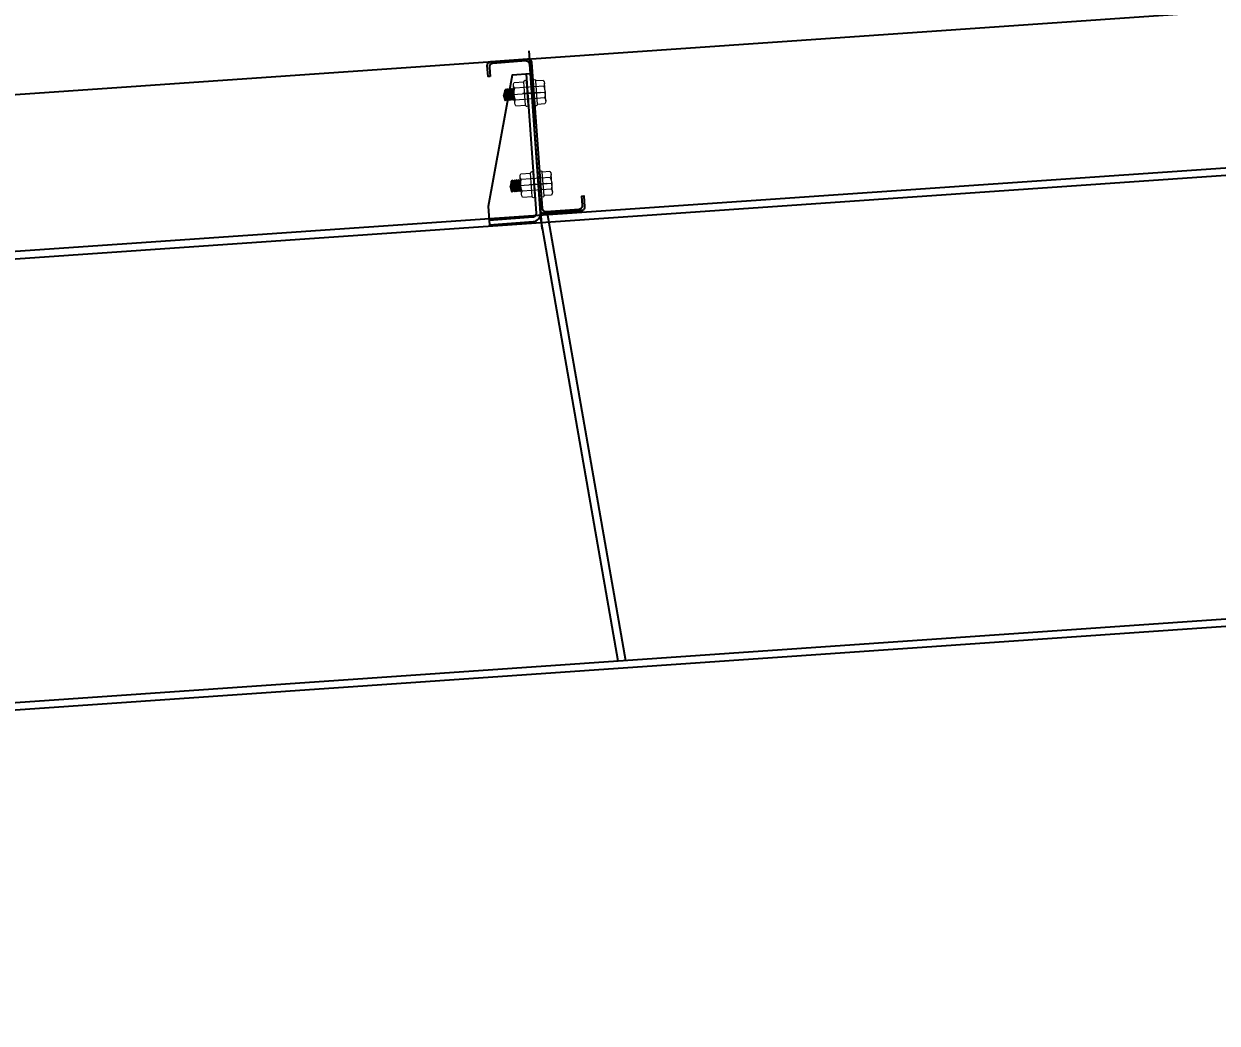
# Model space of a CAD drawing. Header units: metres. Extents: x 31037 to 31490, y -4422 to -3483.
# Drawn here: x 31183.455 to 31185.071, y -4400.603 to -4399.249 of the extents above; entities that cross this region are included whole.
import ezdxf

# ---------------------------------------------------------------- set-up
doc = ezdxf.new("R2010")
doc.units = ezdxf.units.M
doc.header["$LTSCALE"] = 30
doc.header["$MEASUREMENT"] = 0
doc.header["$PDMODE"] = 34
doc.linetypes.add('DASHDOT', pattern=[1, 0.5, -0.25, 0, -0.25])
doc.layers.get('0').update_dxf_attribs({"color": 30, "lineweight": 40})
for name, color, linetype in [('BLK_1_HT_OF_BLDG', 5, 'Continuous'), ('JSC-G-Grid Line', 250, 'DASHDOT'), ('JSC-H-Dimension', 251, 'Continuous'), ('JSC-U-Steel', 21, 'Continuous')]:
    doc.layers.add(name, color=color, linetype=linetype)
doc.layers.add('JSC-4D-Bolt', color=240, linetype='Continuous', lineweight=18)
doc.styles.get("Standard").update_dxf_attribs({"font": 'times.ttf', "height": 0.05})
doc.dimstyles.new('Standard$0', dxfattribs={"dimtxt": 0.08, "dimasz": 0.05, "dimexe": 0.02, "dimexo": 0.05, "dimgap": 0.09, "dimtad": 0, "dimtih": 1, "dimtoh": 1, "dimzin": 0, "dimdsep": 46, "dimtxsty": 'Standard', "dimcen": 0.09, "dimclrd": 7, "dimclre": 7, "dimclrt": 7, "dimadec": 0, "dimazin": 0, "dimtfac": 1, "dimtofl": 0, "dimtmove": 0, "dimatfit": 3, "dimfxl": 0, "dimtolj": 1, "dimtzin": 0, "dimarcsym": 0})

# ---------------------------------------------------------------- blocks, each defined once
blk = doc.blocks.new('A$C634C78A7')
at = {"layer": 'JSC-4D-Bolt', "linetype": 'Continuous', "lineweight": 9}
for p, q in [((-82.82, 84.89), (-82.82, 97.41)), ((-82.12, 99.5), (-76.74, 99.5)), ((-82.12, 95.32), (-61.49, 95.32)), ((-76.74, 82.8), (-76.74, 99.5)), ((-74.74, 82.8), (-74.74, 99.5)), ((-70.26, 82.8), (-70.26, 99.5)), ((-61.49, 99.5), (-68.26, 99.5)), ((-68.26, 82.8), (-68.26, 99.5)), ((-60.8, 84.89), (-60.8, 97.41)), ((-60.8, 95), (-60.25, 94.63)), ((-58.42, 87.67), (-60.8, 94.09)), ((-60.25, 94.63), (-59.77, 95.32)), ((-57.42, 86.98), (-60.25, 94.63)), ((-56.94, 87.67), (-59.77, 95.32)), ((-59.77, 95.32), (-58.77, 94.63)), ((-58.77, 94.63), (-58.29, 95.32)), ((-55.94, 86.98), (-58.77, 94.63)), ((-55.46, 87.67), (-58.29, 95.32)), ((-58.29, 95.32), (-57.29, 94.63)), ((-57.29, 94.63), (-56.8, 95.32)), ((-54.46, 86.98), (-57.29, 94.63)), ((-53.97, 87.67), (-56.8, 95.32)), ((-56.8, 95.32), (-55.8, 94.63)), ((-55.8, 94.63), (-55.32, 95.32)), ((-54.09, 89.99), (-55.8, 94.63)), ((-54.2, 92.31), (-55.32, 95.32)), ((-55.32, 95.32), (-54.32, 94.63)), ((-53.97, 87.67), (-54.32, 94.63)), ((-54.32, 94.63), (-53.25, 91.15)), ((-53.25, 91.15), (-82.82, 91.15)), ((-82.12, 86.98), (-61.49, 86.98)), ((-79.35, 91.15), (-67.07, 91.15)), ((-66.55, 91.15), (-76.53, 91.15)), ((-58.91, 86.98), (-60.8, 92.08)), ((-59.91, 87.67), (-60.8, 90.08)), ((-60.39, 86.98), (-60.8, 88.07)), ((-60.8, 86.98), (-60.39, 86.98)), ((-60.39, 86.98), (-59.91, 87.67)), ((-59.91, 87.67), (-58.91, 86.98)), ((-58.91, 86.98), (-58.42, 87.67)), ((-58.42, 87.67), (-57.42, 86.98)), ((-57.42, 86.98), (-56.94, 87.67)), ((-56.94, 87.67), (-55.94, 86.98)), ((-55.94, 86.98), (-55.46, 87.67)), ((-55.46, 87.67), (-54.46, 86.98)), ((-54.46, 86.98), (-53.97, 87.67)), ((-53.97, 87.67), (-53.25, 91.15)), ((-82.12, 82.8), (-76.74, 82.8)), ((-61.49, 82.8), (-68.26, 82.8)), ((-82.12, 34.54), (-76.74, 34.54)), ((-76.74, 17.84), (-76.74, 34.54)), ((-74.74, 17.84), (-74.74, 34.54)), ((-70.26, 17.84), (-70.26, 34.54)), ((-61.49, 34.54), (-68.26, 34.54)), ((-68.26, 17.84), (-68.26, 34.54)), ((-82.82, 19.93), (-82.82, 32.45)), ((-53.25, 26.19), (-82.82, 26.19)), ((-82.12, 30.37), (-61.49, 30.37)), ((-79.35, 26.19), (-67.07, 26.19)), ((-66.55, 26.19), (-76.53, 26.19)), ((-60.8, 19.93), (-60.8, 32.45)), ((-60.8, 30.05), (-60.25, 29.67)), ((-58.42, 22.71), (-60.8, 29.13)), ((-58.91, 22.02), (-60.8, 27.12)), ((-60.25, 29.67), (-59.77, 30.37)), ((-57.42, 22.02), (-60.25, 29.67)), ((-56.94, 22.71), (-59.77, 30.37)), ((-59.77, 30.37), (-58.77, 29.67)), ((-58.77, 29.67), (-58.29, 30.37)), ((-55.94, 22.02), (-58.77, 29.67)), ((-55.46, 22.71), (-58.29, 30.37)), ((-58.29, 30.37), (-57.29, 29.67)), ((-57.29, 29.67), (-56.8, 30.37)), ((-54.46, 22.02), (-57.29, 29.67)), ((-53.97, 22.71), (-56.8, 30.37)), ((-56.8, 30.37), (-55.8, 29.67)), ((-55.8, 29.67), (-55.32, 30.37)), ((-54.09, 25.03), (-55.8, 29.67)), ((-54.2, 27.35), (-55.32, 30.37)), ((-55.32, 30.37), (-54.32, 29.67)), ((-53.97, 22.71), (-54.32, 29.67)), ((-54.32, 29.67), (-53.25, 26.19)), ((-53.97, 22.71), (-53.25, 26.19)), ((-82.12, 22.02), (-61.49, 22.02)), ((-82.12, 17.84), (-76.74, 17.84)), ((-61.49, 17.84), (-68.26, 17.84)), ((-59.91, 22.71), (-60.8, 25.12)), ((-60.39, 22.02), (-60.8, 23.11)), ((-60.8, 22.02), (-60.39, 22.02)), ((-60.39, 22.02), (-59.91, 22.71)), ((-59.91, 22.71), (-58.91, 22.02)), ((-58.91, 22.02), (-58.42, 22.71)), ((-58.42, 22.71), (-57.42, 22.02)), ((-57.42, 22.02), (-56.94, 22.71)), ((-56.94, 22.71), (-55.94, 22.02)), ((-55.94, 22.02), (-55.46, 22.71)), ((-55.46, 22.71), (-54.46, 22.02)), ((-54.46, 22.02), (-53.97, 22.71))]:
    blk.add_line(p, q, dxfattribs=at)
for centre, radius, start, end in [((-79.34, 97.41), 3.48, 143.12983, 216.86963), ((-69.95, 91.15), 12.87, 161.07509, 198.92437), ((-75.74, 99.5), 1, 0, 180), ((-69.26, 99.5), 1, 0, 180), ((-64.27, 97.41), 3.48, 323.12983, 36.86963), ((-73.67, 91.15), 12.87, 341.07509, 18.92437), ((-79.34, 84.89), 3.48, 143.12983, 216.86963), ((-64.27, 84.89), 3.48, 323.12983, 36.86963), ((-75.74, 82.8), 1, 180, 0), ((-69.26, 82.8), 1, 180, 0), ((-79.34, 32.45), 3.48, 143.12983, 216.86963), ((-75.74, 34.54), 1, 0, 180), ((-69.26, 34.54), 1, 0, 180), ((-64.27, 32.45), 3.48, 323.12983, 36.86963), ((-69.95, 26.19), 12.87, 161.07509, 198.92437), ((-73.67, 26.19), 12.87, 341.07509, 18.92437), ((-79.34, 19.93), 3.48, 143.12983, 216.86963), ((-75.74, 17.84), 1, 180, 0), ((-69.26, 17.84), 1, 180, 0), ((-64.27, 19.93), 3.48, 323.12983, 36.86963)]:
    blk.add_arc(centre, radius, start, end, dxfattribs=at)
at = {"layer": 'JSC-G-Grid Line'}
blk.add_line((-73.4, 121.08), (-73.4, -5.76), dxfattribs=at)
at = {"layer": 'JSC-U-Steel'}
for points in [[(-44.64, 104.97), (-43.3, 104.97), (-43.3, 112.82, 0.414214), (-45.92, 115.44), (-72.12, 115.44, 0.414214), (-74.74, 112.82), (-74.74, 9.1, -0.414214), (-77.35, 6.48), (-100.88, 6.48, -0.414214), (-103.49, 9.1), (-103.49, 15.62), (-104.83, 15.62), (-104.83, 7.77, 0.414214), (-102.21, 5.15), (-76.02, 5.15, 0.414214), (-73.4, 7.77), (-73.4, 111.49, -0.414214), (-70.78, 114.11), (-47.26, 114.11, -0.414214), (-44.64, 111.49), (-44.64, 104.97)], [(-70.26, 104.77), (-70.26, 5.76, 0.414214), (-67.64, 3.14), (-36.73, 3.14)]]:
    blk.add_lwpolyline(points, format="xyb", dxfattribs=at)
blk.add_lwpolyline([(-36.73, 13.1), (-36.73, 0), (-67.64, 0, -0.414214), (-73.4, 5.76), (-73.4, 104.77), (-60.3, 104.77)], format="xyb", close=True, dxfattribs=at)
blk = doc.blocks.new('*D101')
at = {"layer": 'BLK_1_HT_OF_BLDG', "color": 5, "lineweight": -2}
for p, q in [((31165.7774, -4398.4178), (31165.5074, -4398.4178)), ((31165.5274, -4398.4678), (31165.5274, -4406.087)), ((31165.5274, -4413.9678), (31165.5274, -4406.3486)), ((31165.7774, -4414.0178), (31165.5074, -4414.0178))]:
    blk.add_line(p, q, dxfattribs=at)
at = {"layer": 'BLK_1_HT_OF_BLDG', "color": 5, "lineweight": 30}
for points in [[(31165.5191, -4398.4678), (31165.5358, -4398.4678), (31165.5274, -4398.4178)], [(31165.5191, -4413.9678), (31165.5358, -4413.9678), (31165.5274, -4414.0178)]]:
    blk.add_solid(points, dxfattribs=at)
at = {"layer": 'Defpoints', "color": 0, "lineweight": 30}
for p in [(31195.4086, -4398.4178), (31165.5274, -4414.0178), (31195.4086, -4414.0178)]:
    blk.add_point(p, dxfattribs=at)
at = {"layer": 'BLK_1_HT_OF_BLDG', "color": 5, "lineweight": 0, "insert": (31165.5274, -4406.2178), "char_height": 0.08, "attachment_point": 5}
blk.add_mtext('\\A1;15.60', dxfattribs=at)

msp = doc.modelspace()

# ---------------------------------------------------------------- linework, layer by layer
at = {"color": 0, "lineweight": 25}
for p, q in [((31184.15387, -4399.50722), (31184.25954, -4400.11238)), ((31184.16372, -4399.5055), (31184.26957, -4400.11168))]:
    msp.add_line(p, q, dxfattribs=at)
msp.add_lwpolyline([(31167.83556, -4400.42294), (31195.40861, -4398.51807), (31224.35792, -4400.51802), (31260.50861, -4398.51798), (31295.27944, -4400.44168)], dxfattribs=at)
at = {"color": 0, "lineweight": 25, "elevation": 0.0001}
for points in [[(31180.60575, -4399.75334), (31195.40854, -4398.7307), (31210.21146, -4399.75335)], [(31180.60622, -4399.76333), (31195.40854, -4398.74072), (31210.21099, -4399.76334)], [(31180.63447, -4400.36281), (31195.40854, -4399.34215), (31210.18275, -4400.36282)], [(31180.63494, -4400.3728), (31195.40854, -4399.35218), (31210.18228, -4400.37281)]]:
    msp.add_lwpolyline(points, dxfattribs=at)

# ---------------------------------------------------------------- block references
at = {"layer": 'JSC-H-Dimension', "color": 0, "lineweight": 25, "xscale": -0.0019089623214943, "yscale": 0.001908962327434, "zscale": 0.0019089623236149, "rotation": 4.164655618961059}
msp.add_blockref('A$C634C78A7', (31184.01571, -4399.52646), dxfattribs=at)

# ---------------------------------------------------------------- dimensions: what is measured, and where the dimension line sits
at = {"layer": 'BLK_1_HT_OF_BLDG', "color": 5, "lineweight": 0}
dim = msp.add_linear_dim(base=(31165.52744, -4414.01783), p1=(31195.40861, -4398.41783), p2=(31195.40861, -4414.01783), angle=90, dimstyle='Standard$0', override={"dimclrd": 5, "dimclre": 5, "dimclrt": 5, "dimfxl": 0.25, "dimfxlon": 1, "dimarcsym": 2}, dxfattribs=at)
dim.commit()
dim.dimension.update_dxf_attribs({"geometry": '*D101', "text_midpoint": (31165.52744, -4406.21783)})

doc.saveas('drawing.dxf')
